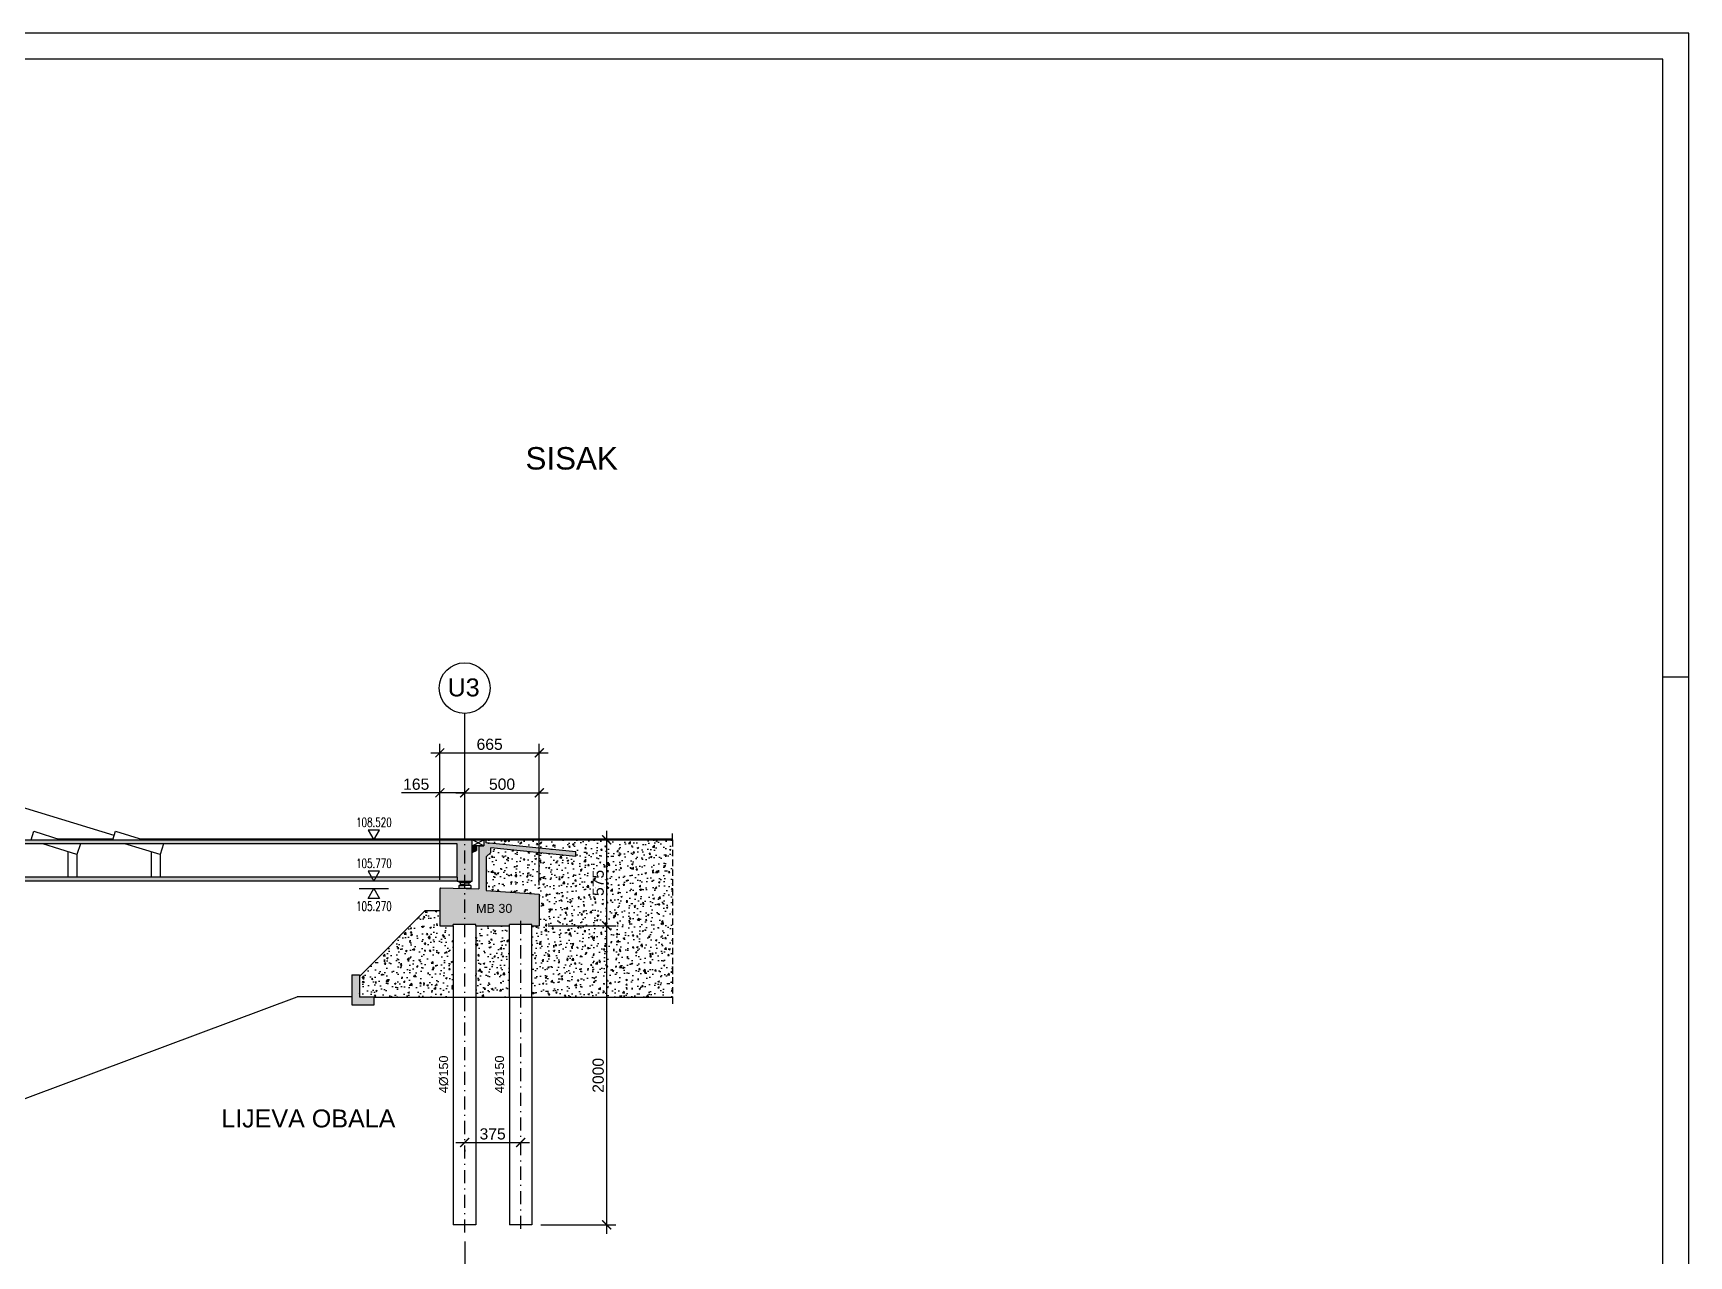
# Model space of a CAD drawing. Header units: millimetres. Extents: x -220 to 32939, y 35 to 22423.
# Drawn here: x 21867 to 32939, y 14245 to 22423 of the extents above; entities that cross this region are included whole.
import ezdxf
from ezdxf.enums import TextEntityAlignment as Align

# ---------------------------------------------------------------- set-up
doc = ezdxf.new("R2010")
doc.units = ezdxf.units.MM
doc.header["$LTSCALE"] = 350
doc.header["$MEASUREMENT"] = 0
doc.header["$PDSIZE"] = 35
doc.linetypes.add('CRTA_TOČKA', pattern=[0.47, 0.25, -0.1, 0.02, -0.1])
doc.linetypes.add('HIDDEN2', pattern=[0.1875, 0.125, -0.0625])
doc.layers.add('050', color=132, linetype='Continuous', lineweight=50)
for name, color, linetype in [('BETON', 7, 'Continuous'), ('BETON tanko', 40, 'Continuous'), ('FILE', 8, 'Continuous'), ('KOTE', 9, 'Continuous'), ('Ležajevi', 9, 'Continuous'), ('Nasip', 2, 'Continuous'), ('NEVIDLJIVO', 9, 'HIDDEN2'), ('OSI', 2, 'CRTA_TOČKA'), ('POM', 9, 'Continuous'), ('TANKO', 7, 'Continuous'), ('Tekst', 3, 'Continuous'), ('Užad', 2, 'Continuous')]:
    doc.layers.add(name, color=color, linetype=linetype)
doc.styles.add('KOTE', font='ROMANS.shx', dxfattribs={"width": 0.7})
doc.styles.get("Standard").update_dxf_attribs({"font": 'ARIAL.TTF'})
doc.dimstyles.new('M1-350', dxfattribs={"dimscale": 30, "dimtxt": 2.5, "dimasz": 2, "dimexe": 2, "dimexo": 2, "dimtad": 1, "dimdec": 0, "dimzin": 9, "dimtxsty": 'Standard', "dimblk": 'ARCHTICK', "dimcen": 2.5, "dimdle": 2, "dimadec": 0, "dimazin": 2, "dimtfac": 1, "dimtdec": 0, "dimtmove": 0, "dimatfit": 2, "dimldrblk": 'ARCHTICK', "dimfxl": 0, "dimfrac": 2, "dimarcsym": 0})
pattern_1 = [(50, (0, 0), (107.58903, -9.41282), [11.25, -123.75]), (355, (0, 0), (-20.8127, 112.82882), [9, -99]), (100.4514, (8.97, -0.78), (86.7764, 103.41593), [9.56103, -105.1713]), (46.1842, (0, 30), (160.08616, -24.82785), [16.875, -185.625]), (96.6356, (13.34, 27.93), (140.1994, 146.1177), [14.34154, -157.75695]), (351.1842, (0, 30), (140.1993, 146.1178), [13.5, -148.5]), (21, (15, 22.5), (89.53606, -60.39283), [11.25, -123.75]), (326, (15, 22.5), (36.4973, 108.7725), [9, -99]), (71.4514, (22.46, 17.47), (126.0334, 48.37957), [9.56103, -105.1713]), (37.5, (0, 0), (1.82398, 49.93408), [0, -97.8, 0, -100.5, 0, -99.375]), (7.5, (0, 0), (39.46043, 59.16176), [0, -57.3, 0, -95.55, 0, -37.875]), (327.5, (-33.45, 0), (80.073365, -3.38323), [0, -37.5, 0, -117, 0, -155.25]), (317.5, (-48.45, 0), (87.47793, 15.01575), [0, -48.75, 0, -77.7, 0, -110.25])]

# ---------------------------------------------------------------- blocks, each defined once
blk = doc.blocks.new('_ArchTick')
at = {"layer": '050', "color": 0, "const_width": 0.15}
blk.add_lwpolyline([(-0.5, -0.5), (0.5, 0.5)], dxfattribs=at)
blk = doc.blocks.new('*D16')
at = {"layer": 'Defpoints', "color": 0}
for p in [(24753, 14402), (16153, 12025), (24753, 11859)]:
    blk.add_point(p, dxfattribs=at)
at = {"layer": 'KOTE', "color": 0, "lineweight": -2}
for p, q in [((24753, 14342), (24753, 11799)), ((16153, 11965), (16153, 11799)), ((16093, 11859), (24813, 11859))]:
    blk.add_line(p, q, dxfattribs=at)
at = {"layer": 'KOTE', "color": 0, "lineweight": -2, "xscale": 60, "yscale": 60, "zscale": 60, "rotation": 180}
blk.add_blockref('_ArchTick', (16153, 11859), dxfattribs=at)
at = {"layer": 'KOTE', "color": 0, "lineweight": -2, "xscale": 60, "yscale": 60, "zscale": 60}
blk.add_blockref('_ArchTick', (24753, 11859), dxfattribs=at)
at = {"layer": 'KOTE', "color": 0, "insert": (20453, 11916), "char_height": 75, "attachment_point": 5}
blk.add_mtext('8600', dxfattribs=at)
blk = doc.blocks.new('*D17')
at = {"layer": 'Defpoints', "color": 0}
for p in [(24753, 14402), (7553, 14002), (7553, 11619)]:
    blk.add_point(p, dxfattribs=at)
at = {"layer": 'KOTE', "color": 0, "lineweight": -2}
for p, q in [((24753, 14342), (24753, 11559)), ((7553, 13942), (7553, 11559)), ((24813, 11619), (7493, 11619))]:
    blk.add_line(p, q, dxfattribs=at)
at = {"layer": 'KOTE', "color": 0, "lineweight": -2, "xscale": 60, "yscale": 60, "zscale": 60, "rotation": 180}
blk.add_blockref('_ArchTick', (7553, 11619), dxfattribs=at)
at = {"layer": 'KOTE', "color": 0, "lineweight": -2, "xscale": 60, "yscale": 60, "zscale": 60}
blk.add_blockref('_ArchTick', (24753, 11619), dxfattribs=at)
at = {"layer": 'KOTE', "color": 0, "insert": (16156, 11676), "char_height": 75, "attachment_point": 5}
blk.add_mtext('17200', dxfattribs=at)
blk = doc.blocks.new('A$C34C8075F')
at = {"layer": 'Ležajevi'}
for p, q in [((-38, 43), (-44, 50)), ((-40, 20), (-40, 0)), ((-40, 20), (0, 20)), ((40, 0), (-40, 0)), ((-33, 43), (-38, 43)), ((-33, 43), (-33, 39)), ((0, 43), (-33, 43)), ((0, 39), (-33, 39)), ((-33, 25), (-33, 20)), ((0, 25), (-33, 25)), ((-29, 25), (-29, 39)), ((0, 43), (33, 43)), ((0, 39), (33, 39)), ((0, 25), (33, 25)), ((40, 20), (0, 20)), ((29, 25), (29, 39)), ((33, 43), (38, 43)), ((33, 43), (33, 39)), ((33, 25), (33, 20)), ((38, 43), (44, 50)), ((40, 20), (40, 0))]:
    blk.add_line(p, q, dxfattribs=at)
blk = doc.blocks.new('*D34')
at = {"layer": 'Defpoints', "color": 0}
for p in [(25252, 16452), (25703, 16452), (25202, 14452)]:
    blk.add_point(p, dxfattribs=at)
at = {"layer": 'POM', "color": 0, "lineweight": -2}
for p, q in [((25703, 14392), (25703, 16512)), ((25312, 16452), (25763, 16452)), ((25262, 14452), (25763, 14452))]:
    blk.add_line(p, q, dxfattribs=at)
at = {"layer": 'POM', "color": 0, "lineweight": -2, "xscale": 60, "yscale": 60, "zscale": 60}
for p, rotation in [((25703, 16452), 90), ((25703, 14452), 270)]:
    blk.add_blockref('_ArchTick', p, dxfattribs=dict(at, rotation=rotation))
at = {"layer": 'POM', "color": 0, "insert": (25646, 15452), "char_height": 75, "attachment_point": 5, "rotation": 90}
blk.add_mtext('2000', dxfattribs=at)
blk = doc.blocks.new('*D35')
at = {"layer": 'Defpoints', "color": 0}
for p in [(24897, 17027), (25703, 17027), (25252, 16452)]:
    blk.add_point(p, dxfattribs=at)
at = {"layer": 'POM', "color": 0, "lineweight": -2}
for p, q in [((25703, 16392), (25703, 17087)), ((24957, 17027), (25763, 17027)), ((25312, 16452), (25763, 16452))]:
    blk.add_line(p, q, dxfattribs=at)
at = {"layer": 'POM', "color": 0, "lineweight": -2, "xscale": 60, "yscale": 60, "zscale": 60}
for p, rotation in [((25703, 17027), 90), ((25703, 16452), 270)]:
    blk.add_blockref('_ArchTick', p, dxfattribs=dict(at, rotation=rotation))
at = {"layer": 'POM', "color": 0, "insert": (25646, 16739), "char_height": 75, "attachment_point": 5, "rotation": 90}
blk.add_mtext('575', dxfattribs=at)
blk = doc.blocks.new('GKOT')
at = {"layer": 'TANKO'}
blk.add_lwpolyline([(0, 0), (0.155, 0.268), (-0.155, 0.268)], close=True, dxfattribs=at)
at = {"layer": 'KOTE', "style": 'KOTE', "width": 0.7}
blk.add_attdef('KOTA', text='', height=0.25, dxfattribs=at).set_placement((0, 0.482), align=Align.MIDDLE)
blk = doc.blocks.new('DKOT')
at = {"layer": 'TANKO'}
blk.add_lwpolyline([(0, 0), (0.155, -0.268), (-0.155, -0.268)], close=True, dxfattribs=at)
at = {"layer": 'KOTE', "style": 'KOTE', "width": 0.7}
blk.add_attdef('KOTA', text='', height=0.25, dxfattribs=at).set_placement((0, -0.482), align=Align.MIDDLE)
blk = doc.blocks.new('*D38')
at = {"layer": 'Defpoints', "color": 0}
for p in [(24753, 17342), (24753, 16986), (24587, 16700)]:
    blk.add_point(p, dxfattribs=at)
at = {"layer": 'POM', "color": 0, "lineweight": -2}
for p, q in [((24587, 16760), (24587, 17402)), ((24753, 17046), (24753, 17402)), ((24587, 17342), (24330, 17342)), ((24753, 17342), (24527, 17342))]:
    blk.add_line(p, q, dxfattribs=at)
at = {"layer": 'POM', "color": 0, "lineweight": -2, "xscale": 60, "yscale": 60, "zscale": 60, "rotation": 180}
blk.add_blockref('_ArchTick', (24587, 17342), dxfattribs=at)
at = {"layer": 'POM', "color": 0, "lineweight": -2, "xscale": 60, "yscale": 60, "zscale": 60}
blk.add_blockref('_ArchTick', (24753, 17342), dxfattribs=at)
at = {"layer": 'POM', "color": 0, "insert": (24429, 17399), "char_height": 75, "attachment_point": 5}
blk.add_mtext('{\\fArial|b0|i0|c238|p34;165}', dxfattribs=at)
blk = doc.blocks.new('*D39')
at = {"layer": 'Defpoints', "color": 0}
for p in [(25252, 17342), (24753, 16986), (25252, 16665)]:
    blk.add_point(p, dxfattribs=at)
at = {"layer": 'POM', "color": 0, "lineweight": -2}
for p, q in [((24753, 17046), (24753, 17402)), ((25252, 16725), (25252, 17402)), ((24693, 17342), (25312, 17342))]:
    blk.add_line(p, q, dxfattribs=at)
at = {"layer": 'POM', "color": 0, "lineweight": -2, "xscale": 60, "yscale": 60, "zscale": 60, "rotation": 180}
blk.add_blockref('_ArchTick', (24753, 17342), dxfattribs=at)
at = {"layer": 'POM', "color": 0, "lineweight": -2, "xscale": 60, "yscale": 60, "zscale": 60}
blk.add_blockref('_ArchTick', (25252, 17342), dxfattribs=at)
at = {"layer": 'POM', "color": 0, "insert": (25003, 17399), "char_height": 75, "attachment_point": 5}
blk.add_mtext('{\\fArial|b0|i0|c238|p34;500}', dxfattribs=at)
blk = doc.blocks.new('*D40')
at = {"layer": 'Defpoints', "color": 0}
for p in [(25252, 17609), (24587, 16700), (25252, 16665)]:
    blk.add_point(p, dxfattribs=at)
at = {"layer": 'POM', "color": 0, "lineweight": -2}
for p, q in [((24527, 17609), (25312, 17609)), ((24587, 16760), (24587, 17669)), ((25252, 16725), (25252, 17669))]:
    blk.add_line(p, q, dxfattribs=at)
at = {"layer": 'POM', "color": 0, "lineweight": -2, "xscale": 60, "yscale": 60, "zscale": 60, "rotation": 180}
blk.add_blockref('_ArchTick', (24587, 17609), dxfattribs=at)
at = {"layer": 'POM', "color": 0, "lineweight": -2, "xscale": 60, "yscale": 60, "zscale": 60}
blk.add_blockref('_ArchTick', (25252, 17609), dxfattribs=at)
at = {"layer": 'POM', "color": 0, "insert": (24920, 17666), "char_height": 75, "attachment_point": 5}
blk.add_mtext('665', dxfattribs=at)
blk = doc.blocks.new('*D41')
at = {"layer": 'Defpoints', "color": 0}
for p in [(24753, 15015), (25127, 15015), (25127, 15003)]:
    blk.add_point(p, dxfattribs=at)
at = {"layer": 'POM', "color": 0, "lineweight": -2}
for p, q in [((24693, 15003), (25187, 15003)), ((24753, 14955), (24753, 14943)), ((25127, 14955), (25127, 14943))]:
    blk.add_line(p, q, dxfattribs=at)
at = {"layer": 'POM', "color": 0, "lineweight": -2, "xscale": 60, "yscale": 60, "zscale": 60, "rotation": 180}
blk.add_blockref('_ArchTick', (24753, 15003), dxfattribs=at)
at = {"layer": 'POM', "color": 0, "lineweight": -2, "xscale": 60, "yscale": 60, "zscale": 60}
blk.add_blockref('_ArchTick', (25127, 15003), dxfattribs=at)
at = {"layer": 'POM', "color": 0, "insert": (24940, 15060), "char_height": 75, "attachment_point": 5}
blk.add_mtext('{\\fArial|b0|i0|c238|p34;375}', dxfattribs=at)

msp = doc.modelspace()

# ---------------------------------------------------------------- hatches: boundary and pattern name
at = {"layer": 'BETON tanko'}
for points in [[(15903.18, 17001.64), (15903.18, 17026.64), (24803.18, 17026.64), (24803.18, 16751.64), (24703.18, 16751.64), (24703.18, 16776.64), (24703.18, 17001.64), (16403.18, 17001.64), (16403.18, 16976.64), (15903.18, 16976.64)], [(24803.18, 16986.64), (24803.18, 16941.64), (24832.05, 16956.64), (24832.05, 16986.64)], [(17753.18, 16776.64), (17753.18, 16751.63), (24703.18, 16751.64), (24703.18, 16776.64)], [(23998.8, 16124.64), (24048.8, 16124.64), (24048.8, 15974.64), (24148.8, 15974.64), (24148.8, 15924.64), (23998.8, 15924.64)]]:
    msp.add_hatch(color=256, dxfattribs=at).paths.add_polyline_path(points)
h = msp.add_hatch(color=256, dxfattribs=at)
h.paths.add_polyline_path([(24587.05, 16700.43), (24587.05, 16451.64), (24677.05, 16451.64), (24677.05, 16461.64), (24827.05, 16461.64), (24827.05, 16451.64), (25052.05, 16451.64), (25052.05, 16461.64), (25202.05, 16461.64), (25202.05, 16451.64), (25252.05, 16451.64), (25252.05, 16664.53), (24897.05, 16689.54), (24897.05, 16913.64), (24927.05, 16943.64), (24927.05, 16973.64), (25497.05, 16916.64), (25497.05, 16946.64), (24897.05, 17006.64), (24897.05, 17026.64), (24882.05, 17026.64), (24882.05, 16986.64), (24847.05, 16986.64), (24847.05, 16699.53), (24591.83, 16705.2)])
h.paths.add_polyline_path([(24814.43, 16613.89), (25076.45, 16613.89), (25076.45, 16522.58), (24814.43, 16522.58)], flags=24)
h = msp.add_hatch(dxfattribs=at)
h.set_pattern_fill('AR-CONC', color=256, scale=15, style=0)
h.set_pattern_definition(pattern_1)
h.paths.add_polyline_path([(25202.05, 15974.64), (26143.61, 15974.64), (26143.61, 17026.64), (24897.05, 17026.64), (24897.05, 17006.64), (25497.05, 16946.64), (25497.05, 16916.64), (24927.05, 16973.64), (24927.05, 16943.64), (24897.05, 16913.64), (24897.05, 16689.54), (25252.05, 16664.53), (25252.05, 16451.64), (25202.05, 16451.64)])
h.paths.add_polyline_path([(25589.07, 16637.26), (25589.07, 16841.03), (25702.85, 16841.03), (25702.85, 16637.26)], flags=24)
h.paths.add_polyline_path([(25588.76, 15320.39), (25588.76, 15582.89), (25702.85, 15582.89), (25702.85, 15320.39)], flags=9)
h = msp.add_hatch(dxfattribs=at)
h.set_pattern_fill('AR-CONC', color=256, scale=15, style=0)
h.set_pattern_definition(pattern_1)
h.paths.add_polyline_path([(24487.05, 16551.64), (24048.8, 16113.39), (24048.8, 15974.64), (24148.8, 15974.64), (24677.05, 15974.64), (24677.05, 16451.64), (24587.05, 16451.64), (24587.05, 16551.64)])
h = msp.add_hatch(dxfattribs=at)
h.set_pattern_fill('AR-CONC', color=256, scale=15, style=0)
h.set_pattern_definition(pattern_1)
h.paths.add_polyline_path([(25052.05, 15974.64), (25052.05, 16451.64), (24827.05, 16451.64), (24827.05, 15974.64)])

# ---------------------------------------------------------------- linework, layer by layer
at = {"layer": 'BETON'}
for p, q in [((21549.74, 15199.64), (23632.57, 15977.05)), ((23998.8, 15977.05), (23632.57, 15977.05)), ((24148.8, 15974.64), (24677.05, 15974.64)), ((24677.05, 15974.64), (24827.05, 15974.64)), ((24827.05, 15974.64), (25052.05, 15974.64)), ((25052.05, 15974.64), (25202.05, 15974.64)), ((25202.05, 15974.64), (26143.61, 15974.64))]:
    msp.add_line(p, q, dxfattribs=at)
for points in [[(4159.01, 7722.77), (32938.67, 7722.77), (32938.67, 22422.77), (4159.01, 22422.77)], [(5034.01, 7897.77), (32763.67, 7897.77), (32763.67, 22247.77), (5034.01, 22247.77)]]:
    msp.add_lwpolyline(points, close=True, dxfattribs=at)
at = {"layer": 'BETON tanko'}
for p, q in [((24753.18, 17401.6), (24753.18, 17872.51)), ((21853.56, 17026.64), (21872.06, 17084.45)), ((21872.06, 17084.45), (22052.79, 17026.64)), ((22399.95, 17026.64), (22417.8, 17084.66)), ((22417.8, 17084.66), (22606.4, 17026.64)), ((15903.18, 17026.64), (24803.18, 17026.64)), ((24703.18, 17001.64), (16403.18, 17001.64)), ((22160.36, 16928.5), (21931.72, 17001.64)), ((22101.52, 16776.64), (22101.52, 16947.33)), ((22183.76, 17001.64), (22160.36, 16928.5)), ((22717.1, 16929.09), (22481.23, 17001.64)), ((22658.25, 16776.64), (22658.25, 16947.19)), ((22739.42, 17001.64), (22717.1, 16929.09)), ((24703.18, 16776.64), (24703.18, 17001.64)), ((24803.18, 16751.64), (24803.18, 17026.64)), ((24803.18, 16986.64), (24882.05, 17026.64)), ((24882.05, 16986.64), (24803.18, 17026.64)), ((24803.18, 16986.64), (24832.05, 16986.64)), ((24803.18, 16986.64), (24803.18, 16941.64)), ((24803.18, 16941.64), (24832.05, 16956.64)), ((24832.05, 16986.64), (24832.05, 16956.64)), ((24847.05, 16986.64), (24847.05, 16699.53)), ((24847.05, 16986.64), (24882.05, 16986.64)), ((24882.05, 17026.64), (24882.05, 16986.64)), ((24882.05, 17026.64), (24897.05, 17026.64)), ((24897.05, 17006.64), (24897.05, 17026.64)), ((25497.05, 16946.64), (24897.05, 17006.64)), ((24897.05, 16913.64), (24927.05, 16943.64)), ((25497.05, 16916.64), (24927.05, 16973.64)), ((24927.05, 16943.64), (24927.05, 16973.64)), ((25497.05, 16916.64), (25497.05, 16946.64)), ((22160.36, 16928.5), (22160.36, 16776.64)), ((22717.1, 16929.09), (22717.1, 16776.64)), ((24897.05, 16913.64), (24897.05, 16689.54)), ((24703.18, 16776.64), (17753.18, 16776.64)), ((24703.18, 16751.64), (17753.18, 16751.63)), ((24703.18, 16776.64), (24703.18, 16751.64)), ((24703.18, 16751.64), (24803.18, 16751.64)), ((24047.73, 16701.64), (24244.21, 16701.64)), ((24591.83, 16705.2), (24587.05, 16700.43)), ((24587.05, 16700.43), (24587.05, 16451.64)), ((24591.83, 16705.2), (24847.05, 16699.53)), ((24897.05, 16689.54), (25252.05, 16664.53)), ((25252.05, 16664.53), (25252.05, 16451.64)), ((24487.05, 16551.64), (24048.8, 16113.39)), ((24587.05, 16551.64), (24487.05, 16551.64)), ((24587.05, 16551.64), (24587.05, 16451.64)), ((24587.05, 16451.64), (24677.05, 16451.64)), ((24677.05, 16451.64), (24677.05, 16461.64)), ((24827.05, 16461.64), (24677.05, 16461.64)), ((24677.05, 16451.64), (24677.05, 15974.64)), ((24827.05, 16451.64), (24827.05, 16461.64)), ((24827.05, 16451.64), (25052.05, 16451.64)), ((24827.05, 16451.64), (24827.05, 15974.64)), ((25052.05, 16451.64), (25052.05, 16461.64)), ((25202.05, 16461.64), (25052.05, 16461.64)), ((25052.05, 15974.64), (25052.05, 16451.64)), ((25202.05, 16451.64), (25202.05, 16461.64)), ((25202.05, 16451.64), (25252.05, 16451.64)), ((25202.05, 15974.64), (25202.05, 16451.64)), ((23998.8, 16124.64), (23998.8, 15924.64)), ((23998.8, 16124.64), (24048.8, 16124.64)), ((24048.8, 16124.64), (24048.8, 15974.64)), ((24048.8, 16113.39), (24048.8, 15974.64)), ((24148.8, 15974.64), (24048.8, 15974.64)), ((24148.8, 15924.64), (24148.8, 15974.64)), ((24677.05, 15974.64), (24677.05, 14451.64)), ((24827.05, 15974.64), (24827.05, 14451.64)), ((25052.05, 15974.64), (25052.05, 14451.64)), ((25202.05, 15974.64), (25202.05, 14451.64)), ((23998.8, 15924.64), (24148.8, 15924.64)), ((24827.05, 14451.64), (24677.05, 14451.64)), ((25202.05, 14451.64), (25052.05, 14451.64))]:
    msp.add_line(p, q, dxfattribs=at)
msp.add_lwpolyline([(24803.18, 17026.64), (24882.05, 17026.64), (24882.05, 16986.64), (24803.18, 16986.64)], close=True, dxfattribs=at)
msp.add_circle((24753.18, 18042.16), 169.64, dxfattribs=at)
at = {"layer": 'FILE'}
msp.add_line((32763.67, 18117.77), (32938.67, 18117.77), dxfattribs=at)
at = {"layer": 'Nasip'}
msp.add_line((24897.05, 17026.64), (26143.61, 17026.64), dxfattribs=at)
at = {"layer": 'NEVIDLJIVO'}
for p, q in [((26143.61, 17026.64), (26143.61, 17076.64)), ((26143.61, 17026.64), (26143.61, 15974.64)), ((26143.61, 15974.64), (26143.61, 15924.64))]:
    msp.add_line(p, q, dxfattribs=at)
at = {"layer": 'OSI'}
for p, q in [((24753.18, 14401.64), (24753.18, 17076.64)), ((25127.05, 16486.64), (25127.05, 14401.64))]:
    msp.add_line(p, q, dxfattribs=at)
at = {"layer": 'POM'}
for p, q in [((22027.78, 17034.64), (22402.41, 17034.64)), ((22580.39, 17034.64), (26143.61, 17034.64))]:
    msp.add_line(p, q, dxfattribs=at)
at = {"layer": 'Užad'}
msp.add_line((22408.87, 17055.65), (16326.26, 18926.64), dxfattribs=at)

# ---------------------------------------------------------------- block references
at = {"layer": 'BETON tanko', "xscale": 245, "yscale": 245, "zscale": 245}
for name, p, values in [('GKOT', (24145.97, 17026.64), {'KOTA': '108.520'}), ('GKOT', (24145.97, 16751.64), {'KOTA': '105.770'}), ('DKOT', (24145.97, 16701.64), {'KOTA': '105.270'})]:
    msp.add_blockref(name, p, dxfattribs=at).add_auto_attribs(values)
at = {"layer": 'BETON tanko'}
msp.add_blockref('A$C34C8075F', (24753.18, 16701.64), dxfattribs=at)

# ---------------------------------------------------------------- texts
at = {"layer": 'Tekst', "attachment_point": 5}
for s, insert, char_height in [('{\\fArial|b0|i0|c238|p34;SISAK}', (25468.46, 19577.81), 150), ('{\\fArial|b0|i0|c238|p34;U3}', (24746.2, 18045.82), 120), ('{\\fArial|b0|i0|c238|p34;LIJEVA OBALA}', (23707.68, 15162.93), 120)]:
    msp.add_mtext(s, dxfattribs=dict(at, insert=insert, char_height=char_height))
at = {"layer": 'Tekst', "insert": (24829.43, 16598.89), "char_height": 60, "width": 10949.0043, "attachment_point": 1}
msp.add_mtext('{\\fArial|b0|i0|c238|p34;MB 30}', dxfattribs=at)
at = {"layer": 'Tekst', "char_height": 60, "width": 10949.0043, "attachment_point": 1, "rotation": 90}
for insert in [(24582.12, 15332.98), (24956, 15332.98)]:
    msp.add_mtext('{\\fArial|b0|i0|c238|p34;4%%c150}', dxfattribs=dict(at, insert=insert))

# ---------------------------------------------------------------- dimensions: what is measured, and where the dimension line sits
at = {"layer": 'KOTE'}
dim = msp.add_linear_dim(base=(7553.14, 11618.91), p1=(24753.18, 14401.64), p2=(7553.14, 14001.64), dimstyle='M1-350', dxfattribs=at)
dim.commit()
dim.dimension.update_dxf_attribs({"geometry": '*D17', "text_midpoint": (16155.99, 11618.91), "dimtype": 160})
dim = msp.add_linear_dim(base=(24753.18, 11859.41), p1=(16153.18, 12024.64), p2=(24753.18, 14401.64), dimstyle='M1-350', dxfattribs=at)
dim.commit()
dim.dimension.update_dxf_attribs({"geometry": '*D16', "text_midpoint": (20453.18, 11916.45)})
at = {"layer": 'POM'}
dim = msp.add_linear_dim(base=(25252.05, 17608.96), p1=(24587.05, 16700.43), p2=(25252.05, 16664.53), dimstyle='M1-350', dxfattribs=at)
dim.commit()
dim.dimension.update_dxf_attribs({"geometry": '*D40', "text_midpoint": (24919.55, 17666)})
dim = msp.add_linear_dim(base=(24753.18, 17341.6), p1=(24587.05, 16700.43), p2=(24753.18, 16985.8), text='{\\fArial|b0|i0|c238|p34;165}', dimstyle='M1-350', dxfattribs=at)
dim.commit()
dim.dimension.update_dxf_attribs({"geometry": '*D38', "text_midpoint": (24428.7, 17341.6), "dimtype": 160})
for base, p1, p2, text, picture, middle in [((25252.05, 17341.6), (24753.18, 16985.8), (25252.05, 16664.53), '{\\fArial|b0|i0|c238|p34;500}', '*D39', (25002.62, 17398.65)), ((25127.05, 15003.16), (24753.18, 15014.83), (25127.05, 15014.83), '{\\fArial|b0|i0|c238|p34;375}', '*D41', (24940.12, 15060.23))]:
    dim = msp.add_linear_dim(base=base, p1=p1, p2=p2, text=text, dimstyle='M1-350', dxfattribs=at)
    dim.commit()
    dim.dimension.update_dxf_attribs({"geometry": picture, "text_midpoint": middle})
for base, p1, p2, picture, middle in [((25702.85, 17026.64), (25252.05, 16451.64), (24897.05, 17026.64), '*D35', (25645.96, 16739.14)), ((25702.85, 16451.64), (25202.05, 14451.64), (25252.05, 16451.64), '*D34', (25645.8, 15451.64))]:
    dim = msp.add_linear_dim(base=base, p1=p1, p2=p2, angle=90, dimstyle='M1-350', dxfattribs=at)
    dim.commit()
    dim.dimension.update_dxf_attribs({"geometry": picture, "text_midpoint": middle})

doc.saveas('drawing.dxf')
